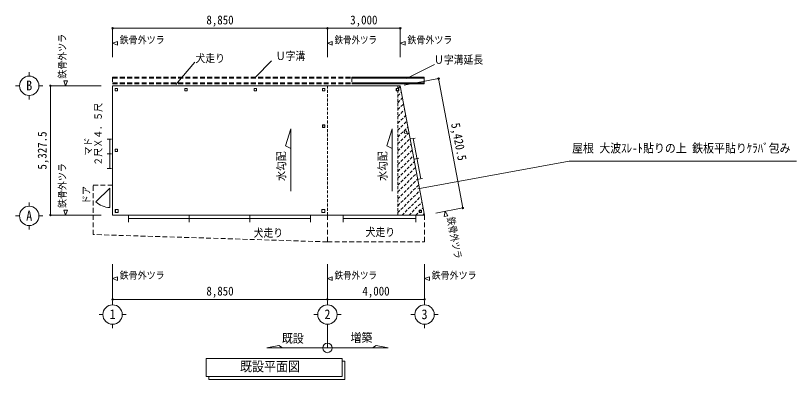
# Model space of a CAD drawing. Units: millimetres at full size, sheet at 1:100. Extents: x -39318 to 13771, y -27054 to 28387.
# Drawn here: x -18391 to 13771, y -27054 to -12069 of the extents above; entities that cross this region are included whole.
import ezdxf
from ezdxf.enums import TextEntityAlignment as Align

# ---------------------------------------------------------------- set-up
doc = ezdxf.new("R2010")
doc.units = ezdxf.units.MM
doc.header["$LTSCALE"] = 100
doc.header["$PDMODE"] = 32
doc.header["$PDSIZE"] = 60
doc.linetypes.add('DASHED1', pattern=[1.8, 1.2, -0.6])
doc.linetypes.add('DASHED2', pattern=[3, 2, -1])
for name, color, linetype, lineweight in [('7-0_基準', 7, 'Continuous', 20), ('7-2', 7, 'Continuous', 20), ('7-3_寸法', 7, 'Continuous', 13), ('7-4', 7, 'Continuous', 20), ('7-5_文字記事', 7, 'Continuous', 18), ('7-7', 6, 'DASHED1', 18), ('7-A_GPL', 2, 'Continuous', 18)]:
    doc.layers.add(name, color=color, linetype=linetype, lineweight=lineweight)
doc.styles.add('ＭＳ ゴシック', font='')
doc.styles.get('ＭＳ ゴシック').set_extended_font_data('MS Gothic')

msp = doc.modelspace()

# ---------------------------------------------------------------- linework, layer by layer
at = {"layer": '7-0_基準', "color": 4, "lineweight": 13}
for p, q in [((-11795.3, -14913), (-11004.7, -13979.9)), ((-8508.6, -14610.3), (-7851.8, -13934.6)), ((-1138.7, -14085.9), (-2294.9, -14653.3))]:
    msp.add_line(p, q, dxfattribs=at)
at = {"layer": '7-0_基準', "linetype": 'DASHED2'}
for p, q in [((-14395.7, -14600.2), (-14395.7, -14880.2)), ((-14395.7, -14600.2), (-4545.7, -14600.2)), ((-14395.7, -14640.2), (-4545.7, -14640.2)), ((-4545.7, -14600.2), (-4545.7, -14880.2)), ((-14395.7, -14840.2), (-4545.7, -14840.2)), ((-14395.7, -14880.2), (-4545.7, -14880.2)), ((-15195.7, -19059.1), (-14395.7, -19059.1)), ((-15195.7, -21087.7), (-15195.7, -19059.1)), ((-1545.7, -20287.7), (-1545.7, -21387.7)), ((-5545.7, -21387.7), (-15195.7, -21087.7))]:
    msp.add_line(p, q, dxfattribs=at)
at = {"layer": '7-0_基準', "color": 2, "lineweight": 18}
for p, q in [((-14395.7, -14960.2), (-2545.7, -14960.2)), ((-14395.7, -20287.7), (-14395.7, -14960.2)), ((-1545.7, -20287.7), (-2545.7, -14960.2)), ((-14395.7, -20287.7), (-5545.7, -20287.7)), ((-1545.7, -20287.7), (-5545.7, -20287.7))]:
    msp.add_line(p, q, dxfattribs=at)
at = {"layer": '7-0_基準', "color": 2, "linetype": 'DASHED1', "lineweight": 18}
msp.add_line((-5545.7, -20287.7), (-5545.7, -14960.2), dxfattribs=at)
at = {"layer": '7-0_基準'}
for p, q in [((-14438.2, -17153.5), (-14615.8, -17153.5)), ((-14513.8, -18365.5), (-14513.8, -17153.5)), ((-1939.2, -17112.3), (-2113.7, -17145)), ((-1700.9, -18794.2), (-2013.4, -17126.2)), ((-14438.2, -17759.5), (-14615.8, -17759.5)), ((-1782.9, -17946.3), (-1957.4, -17979)), ((-14438.2, -18365.5), (-14615.8, -18365.5)), ((-1626.6, -18780.3), (-1801.2, -18813)), ((-13744.3, -20287.7), (-13744.3, -20573.8)), ((-13744.3, -20430.7), (-6244.3, -20430.7)), ((-11244.3, -20287.7), (-11244.3, -20573.8)), ((-8744.3, -20287.7), (-8744.3, -20573.8)), ((-6244.3, -20287.7), (-6244.3, -20573.8)), ((-4902.5, -20287.7), (-4902.5, -20573.8)), ((-4902.5, -20430.7), (-1902.5, -20430.7)), ((-1902.5, -20287.7), (-1902.5, -20573.8))]:
    msp.add_line(p, q, dxfattribs=at)
msp.add_lwpolyline([(-14513.8, -19971.5), (-14513.8, -19171.5), (-15080.2, -19736.4)], dxfattribs=at)
at = {"layer": '7-0_基準', "linetype": 'DASHED2'}
msp.add_lwpolyline([(-5545.7, -20287.7), (-5545.7, -21387.7), (-1545.7, -21387.7)], dxfattribs=at)
at = {"layer": '7-0_基準'}
msp.add_arc((-14513.8, -19171.5), 800, 224.92657, 270, dxfattribs=at)
at = {"layer": '7-2'}
for p, q in [((-14288.2, -15076.7), (-14288.2, -15158.7)), ((-14283.7, -15076.7), (-14283.7, -15158.7)), ((-14197.2, -15067.7), (-14279.2, -15067.7)), ((-14197.2, -15072.2), (-14279.2, -15072.2)), ((-14192.7, -15158.7), (-14192.7, -15076.7)), ((-14188.2, -15158.7), (-14188.2, -15076.7)), ((-11425.7, -15076.7), (-11425.7, -15158.7)), ((-11421.2, -15076.7), (-11421.2, -15158.7)), ((-11334.7, -15067.7), (-11416.7, -15067.7)), ((-11334.7, -15072.2), (-11416.7, -15072.2)), ((-11330.2, -15158.7), (-11330.2, -15076.7)), ((-11325.7, -15158.7), (-11325.7, -15076.7)), ((-8565.7, -15076.7), (-8565.7, -15158.7)), ((-8561.2, -15076.7), (-8561.2, -15158.7)), ((-8474.7, -15067.7), (-8556.7, -15067.7)), ((-8474.7, -15072.2), (-8556.7, -15072.2)), ((-8470.2, -15158.7), (-8470.2, -15076.7)), ((-8465.7, -15158.7), (-8465.7, -15076.7)), ((-5753.2, -15076.7), (-5753.2, -15158.7)), ((-5748.7, -15076.7), (-5748.7, -15158.7)), ((-5662.2, -15067.7), (-5744.2, -15067.7)), ((-5662.2, -15072.2), (-5744.2, -15072.2)), ((-5657.7, -15158.7), (-5657.7, -15076.7)), ((-5653.2, -15158.7), (-5653.2, -15076.7)), ((-2709.2, -15076.7), (-2709.2, -15158.7)), ((-2704.7, -15076.7), (-2704.7, -15158.7)), ((-2618.2, -15067.7), (-2700.2, -15067.7)), ((-2618.2, -15072.2), (-2700.2, -15072.2)), ((-2613.7, -15158.7), (-2613.7, -15076.7)), ((-2609.2, -15158.7), (-2609.2, -15076.7)), ((-14279.2, -15163.2), (-14197.2, -15163.2)), ((-14279.2, -15167.7), (-14197.2, -15167.7)), ((-11416.7, -15163.2), (-11334.7, -15163.2)), ((-11416.7, -15167.7), (-11334.7, -15167.7)), ((-8556.7, -15163.2), (-8474.7, -15163.2)), ((-8556.7, -15167.7), (-8474.7, -15167.7)), ((-5744.2, -15163.2), (-5662.2, -15163.2)), ((-5744.2, -15167.7), (-5662.2, -15167.7)), ((-2700.2, -15163.2), (-2618.2, -15163.2)), ((-2700.2, -15167.7), (-2618.2, -15167.7)), ((-5753.2, -16581.7), (-5753.2, -16663.7)), ((-5748.7, -16581.7), (-5748.7, -16663.7)), ((-5662.2, -16572.7), (-5744.2, -16572.7)), ((-5662.2, -16577.2), (-5744.2, -16577.2)), ((-5744.2, -16668.2), (-5662.2, -16668.2)), ((-5744.2, -16672.7), (-5662.2, -16672.7)), ((-5657.7, -16663.7), (-5657.7, -16581.7)), ((-5653.2, -16663.7), (-5653.2, -16581.7)), ((-2381.6, -16837.2), (-2364.9, -16926.5)), ((-2379.4, -16836.8), (-2362.6, -16926.1)), ((-2288.7, -16815.1), (-2378, -16831.9)), ((-2288.3, -16817.4), (-2377.5, -16834.1)), ((-2359.9, -16927.9), (-2270.7, -16911.2)), ((-2359.5, -16930.2), (-2270.3, -16913.4)), ((-2268.9, -16908.5), (-2285.6, -16819.2)), ((-2266.6, -16908), (-2283.3, -16818.8)), ((-14288.2, -17576.7), (-14288.2, -17658.7)), ((-14283.7, -17576.7), (-14283.7, -17658.7)), ((-14197.2, -17567.7), (-14279.2, -17567.7)), ((-14197.2, -17572.2), (-14279.2, -17572.2)), ((-14279.2, -17663.2), (-14197.2, -17663.2)), ((-14279.2, -17667.7), (-14197.2, -17667.7)), ((-14192.7, -17658.7), (-14192.7, -17576.7)), ((-14188.2, -17658.7), (-14188.2, -17576.7)), ((-14288.2, -20067.2), (-14288.2, -20168.2)), ((-14282.2, -20067.2), (-14282.2, -20168.2)), ((-14175.2, -20055.2), (-14276.2, -20055.2)), ((-14175.2, -20061.2), (-14276.2, -20061.2)), ((-14276.2, -20174.2), (-14175.2, -20174.2)), ((-14276.2, -20180.2), (-14175.2, -20180.2)), ((-14169.2, -20168.2), (-14169.2, -20067.2)), ((-14163.2, -20168.2), (-14163.2, -20067.2)), ((-5778.2, -20067.2), (-5778.2, -20168.2)), ((-5772.2, -20067.2), (-5772.2, -20168.2)), ((-5665.2, -20055.2), (-5766.2, -20055.2)), ((-5665.2, -20061.2), (-5766.2, -20061.2)), ((-5766.2, -20174.2), (-5665.2, -20174.2)), ((-5766.2, -20180.2), (-5665.2, -20180.2)), ((-5659.2, -20168.2), (-5659.2, -20067.2)), ((-5653.2, -20168.2), (-5653.2, -20067.2)), ((-1769.8, -20089.2), (-1769.8, -20171.2)), ((-1765.3, -20089.2), (-1765.3, -20171.2)), ((-1678.8, -20080.2), (-1760.8, -20080.2)), ((-1678.8, -20084.7), (-1760.8, -20084.7)), ((-1760.8, -20175.7), (-1678.8, -20175.7)), ((-1760.8, -20180.2), (-1678.8, -20180.2)), ((-1674.3, -20171.2), (-1674.3, -20089.2)), ((-1669.8, -20171.2), (-1669.8, -20089.2)), ((-699.9, -20129.2), (-589.3, -20312))]:
    msp.add_line(p, q, dxfattribs=at)
msp.add_lwpolyline([(-699.9, -20129.2), (-736.7, -20339.6), (-589.3, -20312)], dxfattribs=at)
for centre, radius, start, end in [((-14279.2, -15076.7), 9, 90, 180), ((-14279.2, -15076.7), 4.5, 90, 180), ((-14197.2, -15076.7), 9, 0, 90), ((-14197.2, -15076.7), 4.5, 0, 90), ((-11416.7, -15076.7), 9, 90, 180), ((-11416.7, -15076.7), 4.5, 90, 180), ((-11334.7, -15076.7), 9, 0, 90), ((-11334.7, -15076.7), 4.5, 0, 90), ((-8556.7, -15076.7), 9, 90, 180), ((-8556.7, -15076.7), 4.5, 90, 180), ((-8474.7, -15076.7), 9, 0, 90), ((-8474.7, -15076.7), 4.5, 0, 90), ((-5744.2, -15076.7), 9, 90, 180), ((-5744.2, -15076.7), 4.5, 90, 180), ((-5662.2, -15076.7), 9, 0, 90), ((-5662.2, -15076.7), 4.5, 0, 90), ((-2700.2, -15076.7), 9, 90, 180), ((-2700.2, -15076.7), 4.5, 90, 180), ((-2618.2, -15076.7), 9, 0, 90), ((-2618.2, -15076.7), 4.5, 0, 90), ((-14279.2, -15158.7), 9, 180, 270), ((-14279.2, -15158.7), 4.5, 180, 270), ((-14197.2, -15158.7), 9, 270, 0), ((-14197.2, -15158.7), 4.5, 270, 0), ((-11416.7, -15158.7), 9, 180, 270), ((-11416.7, -15158.7), 4.5, 180, 270), ((-11334.7, -15158.7), 9, 270, 0), ((-11334.7, -15158.7), 4.5, 270, 0), ((-8556.7, -15158.7), 9, 180, 270), ((-8556.7, -15158.7), 4.5, 180, 270), ((-8474.7, -15158.7), 9, 270, 0), ((-8474.7, -15158.7), 4.5, 270, 0), ((-5744.2, -15158.7), 9, 180, 270), ((-5744.2, -15158.7), 4.5, 180, 270), ((-5662.2, -15158.7), 9, 270, 0), ((-5662.2, -15158.7), 4.5, 270, 0), ((-2700.2, -15158.7), 9, 180, 270), ((-2700.2, -15158.7), 4.5, 180, 270), ((-2618.2, -15158.7), 9, 270, 0), ((-2618.2, -15158.7), 4.5, 270, 0), ((-5744.2, -16581.7), 9, 90, 180), ((-5744.2, -16663.7), 9, 180, 270), ((-5744.2, -16581.7), 4.5, 90, 180), ((-5744.2, -16663.7), 4.5, 180, 270), ((-5662.2, -16581.7), 9, 0, 90), ((-5662.2, -16581.7), 4.5, 0, 90), ((-5662.2, -16663.7), 9, 270, 0), ((-5662.2, -16663.7), 4.5, 270, 0), ((-2377.1, -16836.4), 4.6, 100.63102, 190.63102), ((-2377.1, -16836.4), 2.3, 100.63102, 190.63102), ((-2360.4, -16925.6), 4.6, 190.63102, 280.63102), ((-2360.4, -16925.6), 2.3, 190.63102, 280.63102), ((-2287.9, -16819.6), 4.6, 10.63102, 100.63102), ((-2287.9, -16819.6), 2.3, 10.63102, 100.63102), ((-2271.1, -16908.9), 2.3, 280.63102, 10.63102), ((-2271.1, -16908.9), 4.6, 280.63102, 10.63102), ((-14279.2, -17576.7), 9, 90, 180), ((-14279.2, -17658.7), 9, 180, 270), ((-14279.2, -17576.7), 4.5, 90, 180), ((-14279.2, -17658.7), 4.5, 180, 270), ((-14197.2, -17576.7), 9, 0, 90), ((-14197.2, -17576.7), 4.5, 0, 90), ((-14197.2, -17658.7), 9, 270, 0), ((-14197.2, -17658.7), 4.5, 270, 0), ((-14276.2, -20067.2), 12, 90, 180), ((-14276.2, -20168.2), 12, 180, 270), ((-14276.2, -20067.2), 6, 90, 180), ((-14276.2, -20168.2), 6, 180, 270), ((-14175.2, -20067.2), 12, 0, 90), ((-14175.2, -20067.2), 6, 0, 90), ((-14175.2, -20168.2), 12, 270, 0), ((-14175.2, -20168.2), 6, 270, 0), ((-5766.2, -20067.2), 12, 90, 180), ((-5766.2, -20168.2), 12, 180, 270), ((-5766.2, -20067.2), 6, 90, 180), ((-5766.2, -20168.2), 6, 180, 270), ((-5665.2, -20067.2), 12, 0, 90), ((-5665.2, -20067.2), 6, 0, 90), ((-5665.2, -20168.2), 12, 270, 0), ((-5665.2, -20168.2), 6, 270, 0), ((-1760.8, -20089.2), 9, 90, 180), ((-1760.8, -20171.2), 9, 180, 270), ((-1760.8, -20089.2), 4.5, 90, 180), ((-1760.8, -20171.2), 4.5, 180, 270), ((-1678.8, -20089.2), 9, 0, 90), ((-1678.8, -20089.2), 4.5, 0, 90), ((-1678.8, -20171.2), 9, 270, 0), ((-1678.8, -20171.2), 4.5, 270, 0)]:
    msp.add_arc(centre, radius, start, end, dxfattribs=at)
at = {"layer": '7-3_寸法', "color": 4}
for p, q in [((-14395.7, -12591.2), (-5545.7, -12591.2)), ((-14395.7, -12591.2), (-14395.7, -13780.1)), ((-5545.7, -12591.2), (-2545.7, -12591.2)), ((-5545.7, -12591.2), (-5545.7, -13780.1)), ((-2545.7, -12591.2), (-2545.7, -13780.1)), ((-965.7, -14664.1), (-2379.4, -14929)), ((-965.7, -14664.1), (34.3, -19991.6)), ((-16956.1, -14960.2), (-14873.7, -14960.2)), ((-16956.1, -14960.2), (-16956.1, -20287.7)), ((34.3, -19991.6), (-1082.5, -20200.9)), ((-16956.1, -20287.7), (-14873.7, -20287.7)), ((-14395.7, -23759), (-14395.7, -22303.5)), ((-5545.7, -23759), (-5545.7, -22303.5)), ((-1545.7, -23759), (-1545.7, -22303.5)), ((-14395.7, -23759), (-5545.7, -23759)), ((-5545.7, -23759), (-1545.7, -23759))]:
    msp.add_line(p, q, dxfattribs=at)
at = {"layer": '7-3_寸法', "lineweight": 20}
for p, q in [((-14395.7, -13205.6), (-14195.7, -13130.6)), ((-14195.7, -13280.6), (-14195.7, -13130.6)), ((-5545.7, -13205.6), (-5345.7, -13130.6)), ((-5345.7, -13280.6), (-5345.7, -13130.6)), ((-2545.7, -13205.6), (-2345.7, -13130.6)), ((-2345.7, -13280.6), (-2345.7, -13130.6)), ((-14395.7, -13205.6), (-14195.7, -13280.6)), ((-5545.7, -13205.6), (-5345.7, -13280.6)), ((-2545.7, -13205.6), (-2345.7, -13280.6)), ((-16334.3, -14960.2), (-16409.3, -14760.2)), ((-16259.3, -14760.2), (-16409.3, -14760.2)), ((-16334.3, -14960.2), (-16259.3, -14760.2)), ((-16334.3, -20287.7), (-16409.3, -20087.7)), ((-16259.3, -20087.7), (-16409.3, -20087.7)), ((-16334.3, -20287.7), (-16259.3, -20087.7)), ((-14395.7, -22901.1), (-14195.7, -22826.1)), ((-14195.7, -22976.1), (-14195.7, -22826.1)), ((-5545.7, -22901.1), (-5345.7, -22826.1)), ((-5345.7, -22976.1), (-5345.7, -22826.1)), ((-1545.7, -22901.1), (-1345.7, -22826.1)), ((-1345.7, -22976.1), (-1345.7, -22826.1)), ((-14395.7, -22901.1), (-14195.7, -22976.1)), ((-5545.7, -22901.1), (-5345.7, -22976.1)), ((-1545.7, -22901.1), (-1345.7, -22976.1))]:
    msp.add_line(p, q, dxfattribs=at)
at = {"layer": '7-3_寸法', "color": 2}
for p in [(-14395.7, -12591.2), (-5545.7, -12591.2), (-2545.7, -12591.2), (-965.7, -14664.1), (-16956.1, -14960.2), (-16956.1, -20287.7), (34.3, -19991.6), (-14395.7, -23759), (-5545.7, -23759), (-1545.7, -23759)]:
    msp.add_point(p, dxfattribs=at)
at = {"layer": '7-4'}
for p, q in [((-17831.3, -14560.2), (-17831.3, -14400.2)), ((-18231.3, -14960.2), (-18391.3, -14960.2)), ((-17431.3, -14960.2), (-17271.3, -14960.2)), ((-17831.3, -15360.2), (-17831.3, -15520.2)), ((-17831.3, -19921.4), (-17831.3, -19761.4)), ((-18231.3, -20321.4), (-18391.3, -20321.4)), ((-17431.3, -20321.4), (-17271.3, -20321.4)), ((-17831.3, -20721.4), (-17831.3, -20881.4)), ((-14395.7, -23983.8), (-14395.7, -23823.8)), ((-5545.7, -23983.8), (-5545.7, -23823.8)), ((-1545.7, -23983.8), (-1545.7, -23823.8)), ((-14795.7, -24383.8), (-14955.7, -24383.8)), ((-13995.7, -24383.8), (-13835.7, -24383.8)), ((-5945.7, -24383.8), (-6105.7, -24383.8)), ((-5145.7, -24383.8), (-4985.7, -24383.8)), ((-1945.7, -24383.8), (-2105.7, -24383.8)), ((-1145.7, -24383.8), (-985.7, -24383.8)), ((-14395.7, -24783.8), (-14395.7, -24943.8)), ((-5545.7, -24783.8), (-5545.7, -24943.8)), ((-1545.7, -24783.8), (-1545.7, -24943.8)), ((-10539.3, -26942), (-10539.3, -26195.3)), ((-4939.3, -26195.3), (-10539.3, -26195.3)), ((-4939.3, -26942), (-4939.3, -26195.3)), ((-4827.3, -26307.3), (-4939.3, -26307.3)), ((-4827.3, -27054), (-4827.3, -26307.3)), ((-4939.3, -26942), (-10539.3, -26942)), ((-10427.3, -27054), (-10427.3, -26942)), ((-4827.3, -27054), (-10427.3, -27054))]:
    msp.add_line(p, q, dxfattribs=at)
for centre in [(-17831.3, -14960.2), (-17831.3, -20321.4), (-14395.7, -24383.8), (-5545.7, -24383.8), (-1545.7, -24383.8)]:
    msp.add_circle(centre, 400, dxfattribs=at)
at = {"layer": '7-5_文字記事', "lineweight": 20}
for p, q in [((-4545.7, -14600.2), (-1561.7, -14600.2)), ((-4545.7, -14640.2), (-1561.7, -14640.2)), ((-1561.7, -14600.2), (-1561.7, -14880.2)), ((-4545.7, -14840.2), (-1561.7, -14840.2)), ((-4545.7, -14880.2), (-1561.7, -14880.2))]:
    msp.add_line(p, q, dxfattribs=at)
at = {"layer": '7-5_文字記事', "color": 2}
for p in [(-5545.7, -24943.8), (-8048.1, -25759.3), (-3043.3, -25759.3)]:
    msp.add_line(p, (-5545.7, -25759.3), dxfattribs=at)
for points in [[(-8048.1, -25759.3), (-7548.1, -25659.3), (-7398.1, -25759.3)], [(-3043.3, -25759.3), (-3543.3, -25659.3), (-3693.3, -25759.3)]]:
    msp.add_lwpolyline(points, dxfattribs=at)
msp.add_circle((-5545.7, -25759.3), 195.4, dxfattribs=at)
at = {"layer": '7-7'}
for p, q in [((-2645.7, -14960.2), (-2645.7, -20287.7)), ((-2645.7, -15090.8), (-2540.9, -14986)), ((-2645.7, -15373.7), (-2496.2, -15224.1)), ((-2645.7, -15656.5), (-2451.5, -15462.3)), ((-2645.7, -15939.3), (-2406.8, -15700.4)), ((-2645.7, -16222.2), (-2362.1, -15938.5)), ((-2645.7, -16505), (-2317.4, -16176.7)), ((-2645.7, -16787.9), (-2272.7, -16414.8)), ((-2645.7, -17070.7), (-2228, -16653)), ((-2645.7, -17353.6), (-2183.3, -16891.1)), ((-2645.7, -17636.4), (-2138.6, -17129.2)), ((-2645.7, -17919.2), (-2093.9, -17367.4)), ((-2645.7, -18202.1), (-2049.2, -17605.5)), ((-2645.7, -18484.9), (-2004.5, -17843.7)), ((-2645.7, -18767.8), (-1959.8, -18081.8)), ((-2645.7, -19050.6), (-1915.1, -18320)), ((-2645.7, -19333.5), (-1870.4, -18558.1)), ((-2645.7, -19616.3), (-1825.7, -18796.2)), ((-2645.7, -19899.1), (-1781, -19034.4)), ((-2645.7, -20182), (-1736.3, -19272.5)), ((-2468.6, -20287.7), (-1691.6, -19510.7)), ((-2185.7, -20287.7), (-1646.9, -19748.8)), ((-1902.9, -20287.7), (-1602.2, -19987)), ((-1620, -20287.7), (-1557.5, -20225.1))]:
    msp.add_line(p, q, dxfattribs=at)
at = {"layer": '7-7', "linetype": 'Continuous'}
for p, q in [((-2882.9, -16734.7), (-3099.5, -17432.1)), ((-2882.9, -19302.5), (-2882.9, -16734.7)), ((-3099.5, -17432.1), (-2882.9, -17543.1)), ((4408.8, -18061.7), (-1820.3, -19201.2)), ((4408.8, -18061.7), (13771.3, -18061.7))]:
    msp.add_line(p, q, dxfattribs=at)
msp.add_lwpolyline([(-7057.4, -19302.5), (-7057.4, -16734.7), (-7274.1, -17432.1), (-7057.4, -17543.1)], dxfattribs=at)
at = {"layer": '7-A_GPL'}
msp.add_line((-2709.2, -15126.4), (-2709.2, -15120.4), dxfattribs=at)

# ---------------------------------------------------------------- texts
at = {"layer": '7-0_基準', "style": 'ＭＳ ゴシック', "width": 0.9}
for s, p in [('２尺Ｘ４．５尺', (-14752.5, -18254.2)), ('マド', (-15172, -17830.2)), ('ドア', (-15240.6, -19830.2))]:
    msp.add_text(s, height=293.3, rotation=90, dxfattribs=at).set_placement(p, align=Align.BOTTOM_LEFT)
at = {"layer": '7-2', "style": 'ＭＳ ゴシック', "width": 0.85}
msp.add_text('鉄骨外ツラ', height=293.3, rotation=280.612, dxfattribs=at).set_placement((-708, -20407.4), align=Align.BOTTOM_LEFT)
at = {"layer": '7-3_寸法', "color": 6, "style": 'ＭＳ ゴシック', "width": 0.9}
for s, p in [('8,850', (-10533.2, -12541.2)), ('3,000', (-4608.2, -12541.2)), ('8,850', (-10533.2, -23709)), ('4,000', (-4108.2, -23709))]:
    msp.add_text(s, height=366.6, dxfattribs=at).set_placement(p, align=Align.BOTTOM_LEFT)
at = {"layer": '7-3_寸法', "style": 'ＭＳ ゴシック', "width": 0.9}
for p in [(-16232.9, -14666.4), (-16232.9, -19993.9)]:
    msp.add_text('鉄骨外ツラ', height=293.3, rotation=90, dxfattribs=at).set_placement(p, align=Align.BOTTOM_LEFT)
at = {"layer": '7-3_寸法', "style": 'ＭＳ ゴシック'}
for width, p in [(0.9, (-14102, -13306.9)), (0.85, (-5252, -13306.9)), (0.9, (-2252, -13306.9)), (0.9, (-14102, -23002.5)), (0.85, (-5252, -23002.5)), (0.9, (-1252, -23002.5))]:
    msp.add_text('鉄骨外ツラ', height=293.3, dxfattribs=dict(at, width=width)).set_placement(p, align=Align.BOTTOM_LEFT)
at = {"layer": '7-3_寸法', "color": 6, "style": 'ＭＳ ゴシック', "width": 0.9}
for s, rotation, p in [('5,420.5', 280.631, (-561.9, -16544.7)), ('5,327.5', 90, (-17006.1, -18411.4))]:
    msp.add_text(s, height=366.6, rotation=rotation, dxfattribs=at).set_placement(p, align=Align.BOTTOM_LEFT)
at = {"layer": '7-4', "style": 'ＭＳ ゴシック', "width": 0.9}
for s, p in [('B', (-17956.3, -15270.2)), ('A', (-17956.3, -20631.4)), ('1', (-14520.7, -24693.8)), ('2', (-5670.7, -24693.8)), ('3', (-1670.7, -24693.8)), ('既設平面図', (-9149.3, -26843.7))]:
    msp.add_text(s, height=403.2, dxfattribs=at).set_placement(p, align=Align.BOTTOM_LEFT)
at = {"layer": '7-5_文字記事', "style": 'ＭＳ ゴシック', "width": 0.9}
for s, p in [('犬走り', (-10983.2, -14093.7)), ('Ｕ字溝', (-7673.2, -13998)), ('Ｕ字溝延長', (-1157.2, -14150.1)), ('犬走り', (-8585.5, -21282.3)), ('犬走り', (-3975.9, -21253.2))]:
    msp.add_text(s, height=329.9, dxfattribs=at).set_placement(p, align=Align.BOTTOM_LEFT)
at = {"layer": '7-5_文字記事', "color": 6, "style": 'ＭＳ ゴシック', "width": 0.9}
for s, p in [('既設', (-7420.7, -25655.7)), ('増築', (-4595, -25627.5))]:
    msp.add_text(s, height=366.6, dxfattribs=at).set_placement(p, align=Align.BOTTOM_LEFT)
at = {"layer": '7-7', "style": 'ＭＳ ゴシック', "width": 0.9}
msp.add_text('屋根 大波ｽﾚ-ﾄ貼りの上 鉄板平貼りｹﾗﾊﾞ包み', height=366.6, dxfattribs=at).set_placement((4529.6, -17821), align=Align.BOTTOM_LEFT)
at = {"layer": '7-7', "color": 7, "style": 'ＭＳ ゴシック', "width": 0.9}
for p in [(-7181.1, -18874.5), (-3006.6, -18874.5)]:
    msp.add_text('水勾配', height=329.9, rotation=90, dxfattribs=at).set_placement(p, align=Align.BOTTOM_LEFT)

doc.saveas('drawing.dxf')
